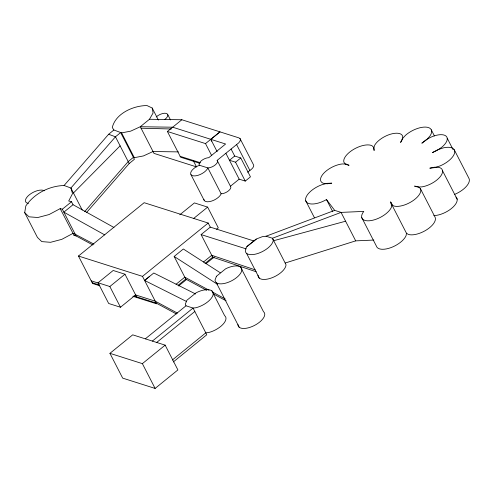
<?xml version="1.0" encoding="UTF-8"?>
<svg xmlns="http://www.w3.org/2000/svg" width="494" height="494" viewBox="0 0 494 494"><rect width="100%" height="100%" fill="white"/><g stroke="black" fill="none" stroke-linecap="round" stroke-linejoin="round"><path stroke-width="0.74" d="M391.81 204.726L406.439 233.193L406.136 235.496A16.611 7.589 -27.2 0 1 390.655 247.722A16.611 7.589 -27.2 0 1 376.409 246.129L361.781 217.663M74.983 234.07L72.933 233.421L61.806 239.349L50.561 242.307L41.768 241.609L37.439 237.429L24.7 212.636L25.83 205.924C34.321 193.5 49.134 185.972 64.084 185.491L70.901 188.029L82.239 210.08M149.472 119.276L153.097 112.965L152.208 108.032L147.008 105.568C133.602 105.518 115.571 113.392 112.274 127.538L113.892 129.99L121.586 132.892L130.712 131.138L140.296 126.73L149.472 119.276L181.848 119.752L238.979 137.9A7.62 3.483 -27.2 0 1 236.589 144.575L217.144 160.365A6.755 3.088 -27.2 0 1 215.162 164.99A6.755 3.088 -27.2 0 1 207.838 167.917A9.559 4.372 -27.2 0 1 197.952 175.339A9.559 4.372 -27.2 0 1 190.647 173.017A9.559 4.372 -27.2 0 1 199.453 165.255A6.786 3.1 -27.2 0 1 201.478 160.643A6.786 3.1 -27.2 0 1 208.752 157.703L225.604 144.02L172.665 127.205L140.296 126.73L153.998 153.393L196.501 166.892L193.42 160.902M64.084 185.491L108.637 134.263L113.892 129.99M84.659 211.654L128.199 161.587L133.405 157.364L134.331 157.685L143.451 155.931L153.035 151.522L178.451 151.893M86.66 212.414L129.2 163.526L134.399 159.303L120.66 132.571L115.46 136.795L70.901 188.029L72.525 193.648L68.703 200.996L71.513 201.75L73.032 204.701L113.966 227.481M73.452 192.981L120.11 145.847M24.7 212.636L29.029 216.823L37.822 217.514L49.067 214.557L60.194 208.629L62.337 209.203L71.513 201.75M73.032 204.701L63.85 212.154L104.784 234.934M199.681 163.273L180.619 157.216L167.392 131.484L181.848 119.752M74.934 234.107L93.903 244.129M167.392 131.484L205.516 143.593L219.997 131.873L210.79 139.314L217.15 151.695M99.819 285.785L92.563 283.482L78.46 256.034L144.149 202.701L208.19 223.041L210.283 227.123L254.015 241.01M234.681 156.036L229.463 160.266L235.552 162.199L245.252 181.088L250.47 176.852L240.763 157.969L234.681 156.036L231.087 149.046M235.552 162.199L240.763 157.969M179.791 214.791L194.42 202.917L207.634 207.116L218.28 227.827L216.526 229.253M177.432 313.116L155.24 301.167L135.628 294.937L120.48 307.237L108.68 303.489L98.034 282.778L113.182 270.477L124.988 274.226L136.992 297.592M203.917 199.496A9.559 4.372 -27.2 0 0 211.784 201.039A9.559 4.372 -27.2 0 0 221.139 193.79A6.755 3.088 -27.2 0 0 228.463 190.863A6.755 3.088 -27.2 0 0 230.439 186.238L239.17 179.149L245.252 181.088M247.685 172.239L249.89 170.449A7.62 3.483 -27.2 0 0 253.28 164.36L239.985 138.487M98.034 282.778L109.835 286.526L124.988 274.226M193.599 218.515L207.634 207.116M78.46 256.034L142.5 276.374L208.19 223.041M186.454 301.464L144.6 280.456L153.776 273.003L195.649 293.998M178.593 285.97L186.164 279.82L174.154 256.454L183.336 249.001L220.275 272.762M213.112 257.942L201.101 234.576L210.283 227.123M144.6 280.456L149.207 276.72M176.068 284.26L184.799 277.165L209.005 290.194M203.46 262.018L211.747 255.287L255.287 269.885M178.204 285.211L185.775 279.067M205.029 263.438L212.723 257.189L256.244 271.78M206.004 263.71L214.26 257.01M109.934 353.334L132.713 334.839L165.157 345.145L177.896 369.932L155.116 388.432L122.673 378.126L109.934 353.334L142.377 363.64L155.116 388.432M266.05 236.218L272.435 238.244L273.275 239.967A15.295 6.99 -27.2 0 1 255.954 254.033A15.295 6.99 -27.2 0 1 246.907 246.562L256.083 239.108L262.345 236.675L266.05 236.218L334.673 210.37L341.064 212.395L363.782 211.401A16.611 7.589 -27.2 0 0 370.969 220.583A16.611 7.589 -27.2 0 0 391.507 207.029L391.896 204.047L390.526 201.836L391.254 204.362L393.662 205.936A16.58 7.577 -27.2 0 0 412.354 201.12A16.58 7.577 -27.2 0 0 420.32 188.492L418.165 186.751L414.559 186.108L417.696 187.059L421.962 186.874A16.358 7.478 -27.2 0 0 439.926 177.05A16.358 7.478 -27.2 0 0 438.604 167.33L434.609 167.194L429.817 168.182L434.708 167.633L440.135 165.879A17.086 7.811 -27.2 0 0 454.671 152.59A17.086 7.811 -27.2 0 0 443.192 147.916L437.746 149.75L432.472 152.566L437.252 150.318L441.525 147.428A16.036 7.33 -27.2 0 0 446.076 136.116A16.036 7.33 -27.2 0 0 430.237 137.486L425.661 140.105L421.845 143.204L426.464 139.851L429.817 136.214A17.043 7.793 -27.2 0 0 425.562 127.088A17.043 7.793 -27.2 0 0 405.469 135.35L402.19 138.987L400.609 142.445L402.449 139.308L402.752 136.572A15.981 7.305 -27.2 0 0 390.377 134.245A15.981 7.305 -27.2 0 0 374.767 145.069L373.662 148.052L374.125 150.491L373.97 147.675L372.044 145.742A16.722 7.645 -27.2 0 0 353.63 149.361A16.722 7.645 -27.2 0 0 343.948 162.347L345.72 164.372L349.06 165.305L346.313 164.076L342.336 163.946A16.308 7.453 -27.2 0 0 324.058 172.931A16.308 7.453 -27.2 0 0 323.514 183.33L327.151 183.805L331.727 183.163L327.096 183.342L321.736 184.781A17.111 7.824 -27.2 0 0 305.749 200.823L314.456 217.768M256.355 239.195L246.901 246.555M145.316 338.841L186.003 305.811L193.055 308.052L195.927 307.737A15.295 6.99 -27.2 0 0 213.247 293.677A15.295 6.99 -27.2 0 0 196.062 292.812L186.88 300.266L185.312 304.193L186.003 305.811M152.374 341.082L193.055 308.052L206.788 334.765L173.283 361.966M156.536 342.583L194.827 311.492M142.377 363.64L165.157 345.145M172.295 360.046L205.8 332.845L208.666 332.53A15.295 6.99 -27.2 0 0 222.856 324.465A15.295 6.99 -27.2 0 0 224.616 315.647L211.877 290.861M60.194 208.629L74.044 235.292M355.692 240.862L341.064 212.395L272.435 238.244L285.174 263.03L355.692 240.862L373.865 240.065M273.701 240.708L345.596 221.213M433.825 215.458L436.591 215.341A16.358 7.478 -27.2 0 0 452.942 207.202A16.358 7.478 -27.2 0 0 455.987 197.044M141.062 128.224L171.319 128.99M73.933 235.36L76.07 235.934L92.878 244.975M180.075 156.308L200.669 162.81M199.453 165.255L207.838 167.917L221.139 193.79M201.101 234.576L246.29 248.927M91.199 280.827L98.454 283.13M92.174 282.722L99.43 285.026M133.831 295.955L156.215 303.063M132.83 296.27L156.604 303.822L142.5 276.374M108.637 134.263L115.46 136.795L129.2 163.526M212.364 291.997L225.141 298.876M185.8 279.104L206.64 290.318M213.359 293.936L226.135 300.809M156.24 303.106L176.407 313.956M174.154 256.454L217.57 284.39M406.439 233.193L408.291 234.403A16.58 7.577 -27.2 0 0 426.983 229.587A16.58 7.577 -27.2 0 0 434.948 216.959L420.32 188.492M305.749 200.823A17.111 7.824 -27.2 0 0 326.491 199.557L334.673 210.37M454.252 149.768L468.88 178.235A17.086 7.811 -27.2 0 1 454.77 194.34M447.237 138.24L453.159 149.762M431.293 129.836L434.424 135.936M442.556 170.794L457.185 199.261M390.871 202.515L391.921 204.547M326.491 199.557L332.758 211.759M236.589 144.575L249.89 170.449M225.869 153.276L239.17 179.149M217.144 160.365L230.439 186.238M205.516 143.593L211.716 155.659M246.568 253.373L259.307 278.159M167.744 114.571L170.498 119.931M240.59 267.112L263.512 311.72A14.666 6.706 -27.2 0 1 254.206 325.583A14.666 6.706 -27.2 0 1 237.972 324.589M190.968 174.66L204.269 200.533M152.208 108.032L158.395 120.073M216.31 282.685L239.238 327.294M121.586 132.892L134.331 157.685M109.835 286.526L120.48 307.237M62.337 209.203L76.07 235.934M211.747 255.287L212.704 257.176M210.821 139.327L211.735 141.161M285.174 263.03L286.014 264.753A15.295 6.99 -27.2 0 1 271.817 277.838A15.295 6.99 -27.2 0 1 258.072 275.269M28.417 203.454A11.016 5.033 -27.2 0 1 29.449 194.722A11.016 5.033 -27.2 0 1 44.349 190.777M156.178 116.967A7.534 3.446 -27.2 0 1 166.373 113.416A7.534 3.446 -27.2 0 1 164.644 119.604M216.44 276.269L215.051 279.981A14.666 6.706 -27.2 0 0 229.296 281.895A14.666 6.706 -27.2 0 0 241.72 268.773A14.666 6.706 -27.2 0 0 225.622 268.816L216.44 276.269"/></g></svg>
